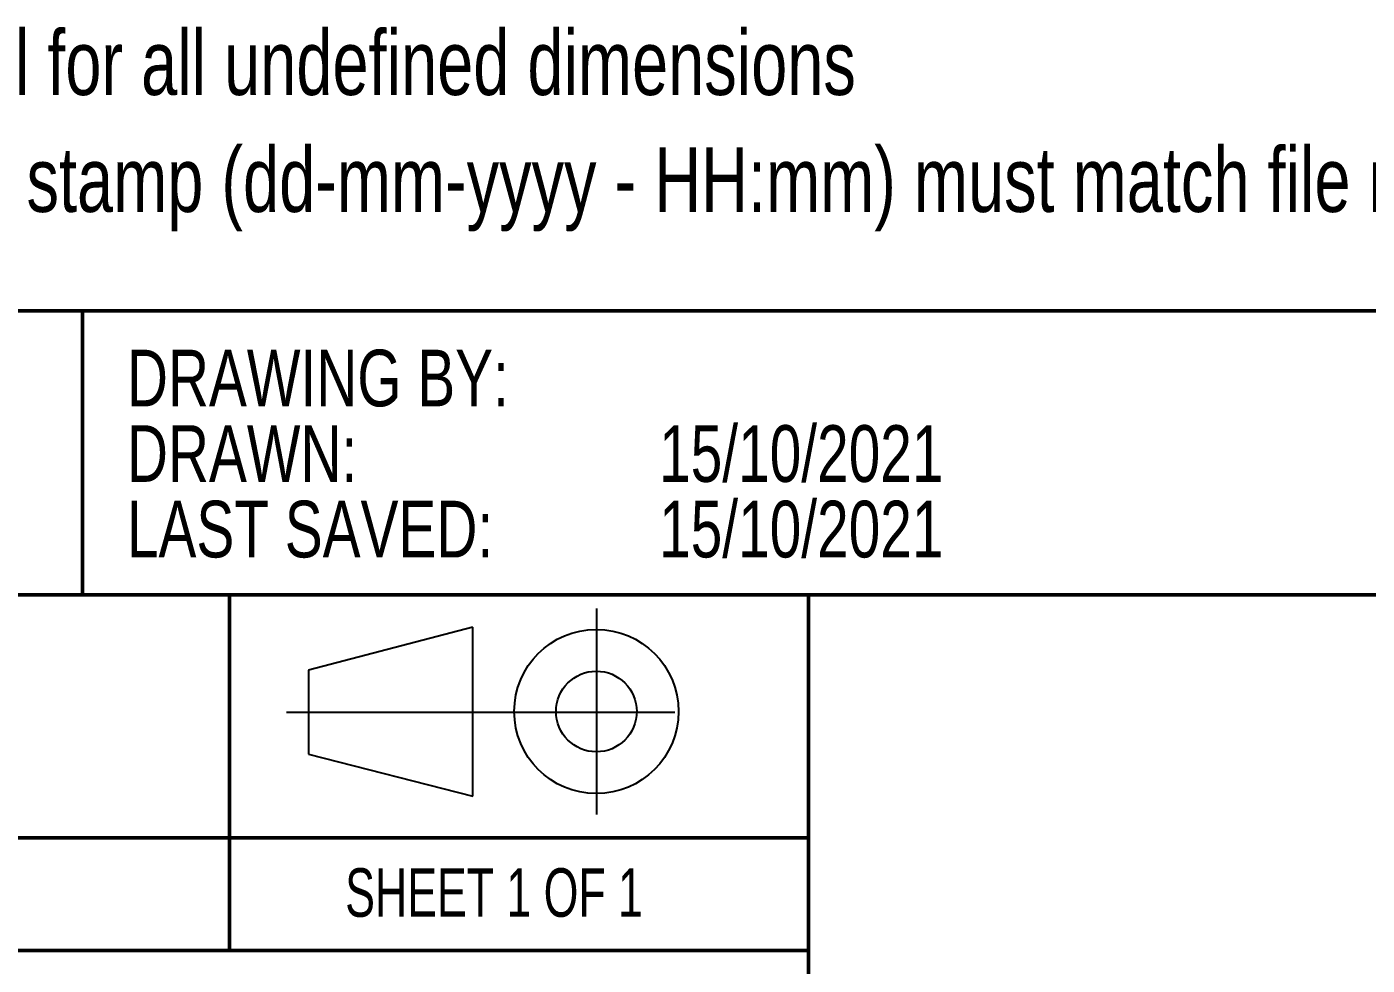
# Model space of a CAD drawing. Header units: millimetres. Extents: x 15 to 415, y 5 to 292.
# Drawn here: x 261.59 to 305.41, y 34.44 to 65.11 of the extents above; entities that cross this region are included whole.
import ezdxf

# ---------------------------------------------------------------- set-up
doc = ezdxf.new("R2010")
doc.units = ezdxf.units.MM
doc.linetypes.add('CENTERX2', pattern=[20.32, 12.7, -2.54, 2.54, -2.54])
doc.layers.add('FORMAT', color=7, linetype='Continuous')
doc.styles.add('SLDTEXTSTYLE0', font='TXT', dxfattribs={"width": 0.75})
doc.styles.add('SLDTEXTSTYLE1', font='TXT', dxfattribs={"width": 0.6875})

# ---------------------------------------------------------------- blocks, each defined once
blk = doc.blocks.new('SW_NOTE_0')
at = {"color": 0, "linetype": 'Continuous', "lineweight": 0, "attachment_point": 1, "style": 'SLDTEXTSTYLE0'}
for s, insert, char_height in [('DRAWING BY:', (0, 2.387), 1.85208), ('DRAWN:', (0, -0.082), 1.8521), ('LAST SAVED:', (0, -2.551), 1.85208)]:
    blk.add_mtext(s, dxfattribs=dict(at, insert=insert, char_height=char_height))
blk = doc.blocks.new('SW_NOTE_0_1')
at = {"color": 0, "linetype": 'Continuous', "lineweight": 0, "attachment_point": 1, "style": 'SLDTEXTSTYLE0'}
for s, insert, char_height in [('Please refer to the 3D CAD model for all undefined dimensions', (0, 2.729), 2.11667), ('T: bottom right time stamp (dd-mm-yyyy - HH:mm) must match file name reverse time stamp (yyyymmdd - HHmm)', (13.129, -1.094), 2.116667)]:
    blk.add_mtext(s, dxfattribs=dict(at, insert=insert, char_height=char_height))

msp = doc.modelspace()

# ---------------------------------------------------------------- linework, layer by layer
at = {"color": 7, "linetype": 'Continuous', "lineweight": 50}
for p, q in [((229.923, 55.83), (410, 55.83)), ((263.41, 46.541), (263.41, 55.83)), ((410, 46.541), (229.578, 46.541)), ((268.213, 46.541), (268.213, 38.597)), ((287.143, 25.574), (287.143, 46.541)), ((229.578, 38.597), (287.143, 38.597)), ((268.213, 38.597), (268.213, 34.919)), ((229.923, 34.919), (287.143, 34.919))]:
    msp.add_line(p, q, dxfattribs=at)
at = {"layer": 'FORMAT', "linetype": 'CENTERX2'}
for p, q in [((280.207, 46.092), (280.207, 39.368)), ((270.076, 42.711), (283.576, 42.711))]:
    msp.add_line(p, q, dxfattribs=at)
at = {"layer": 'FORMAT'}
for p, q in [((276.167, 45.484), (270.798, 44.079)), ((276.167, 39.963), (276.167, 45.484)), ((270.798, 44.079), (270.798, 41.331)), ((270.798, 41.331), (276.167, 39.963))]:
    msp.add_line(p, q, dxfattribs=at)
for radius in [2.685, 1.319]:
    msp.add_circle((280.207, 42.73), radius, dxfattribs=at)

# ---------------------------------------------------------------- block references
at = {"color": 7, "linetype": 'Continuous', "lineweight": 0}
for name, p in [('SW_NOTE_0_1', (229.572, 62.27)), ('SW_NOTE_0', (264.858, 52.17))]:
    msp.add_blockref(name, p, dxfattribs=at)

# ---------------------------------------------------------------- texts
at = {"color": 7, "linetype": 'Continuous', "lineweight": 0, "attachment_point": 1}
for s, insert, char_height, style in [('15/10/2021', (282.257, 52.088), 1.8521, 'SLDTEXTSTYLE0'), ('15/10/2021', (282.257, 49.619), 1.8521, 'SLDTEXTSTYLE0'), ('SHEET 1 OF 1', (271.995, 37.607), 1.5875, 'SLDTEXTSTYLE1')]:
    msp.add_mtext(s, dxfattribs=dict(at, insert=insert, char_height=char_height, style=style))

doc.saveas('drawing.dxf')
